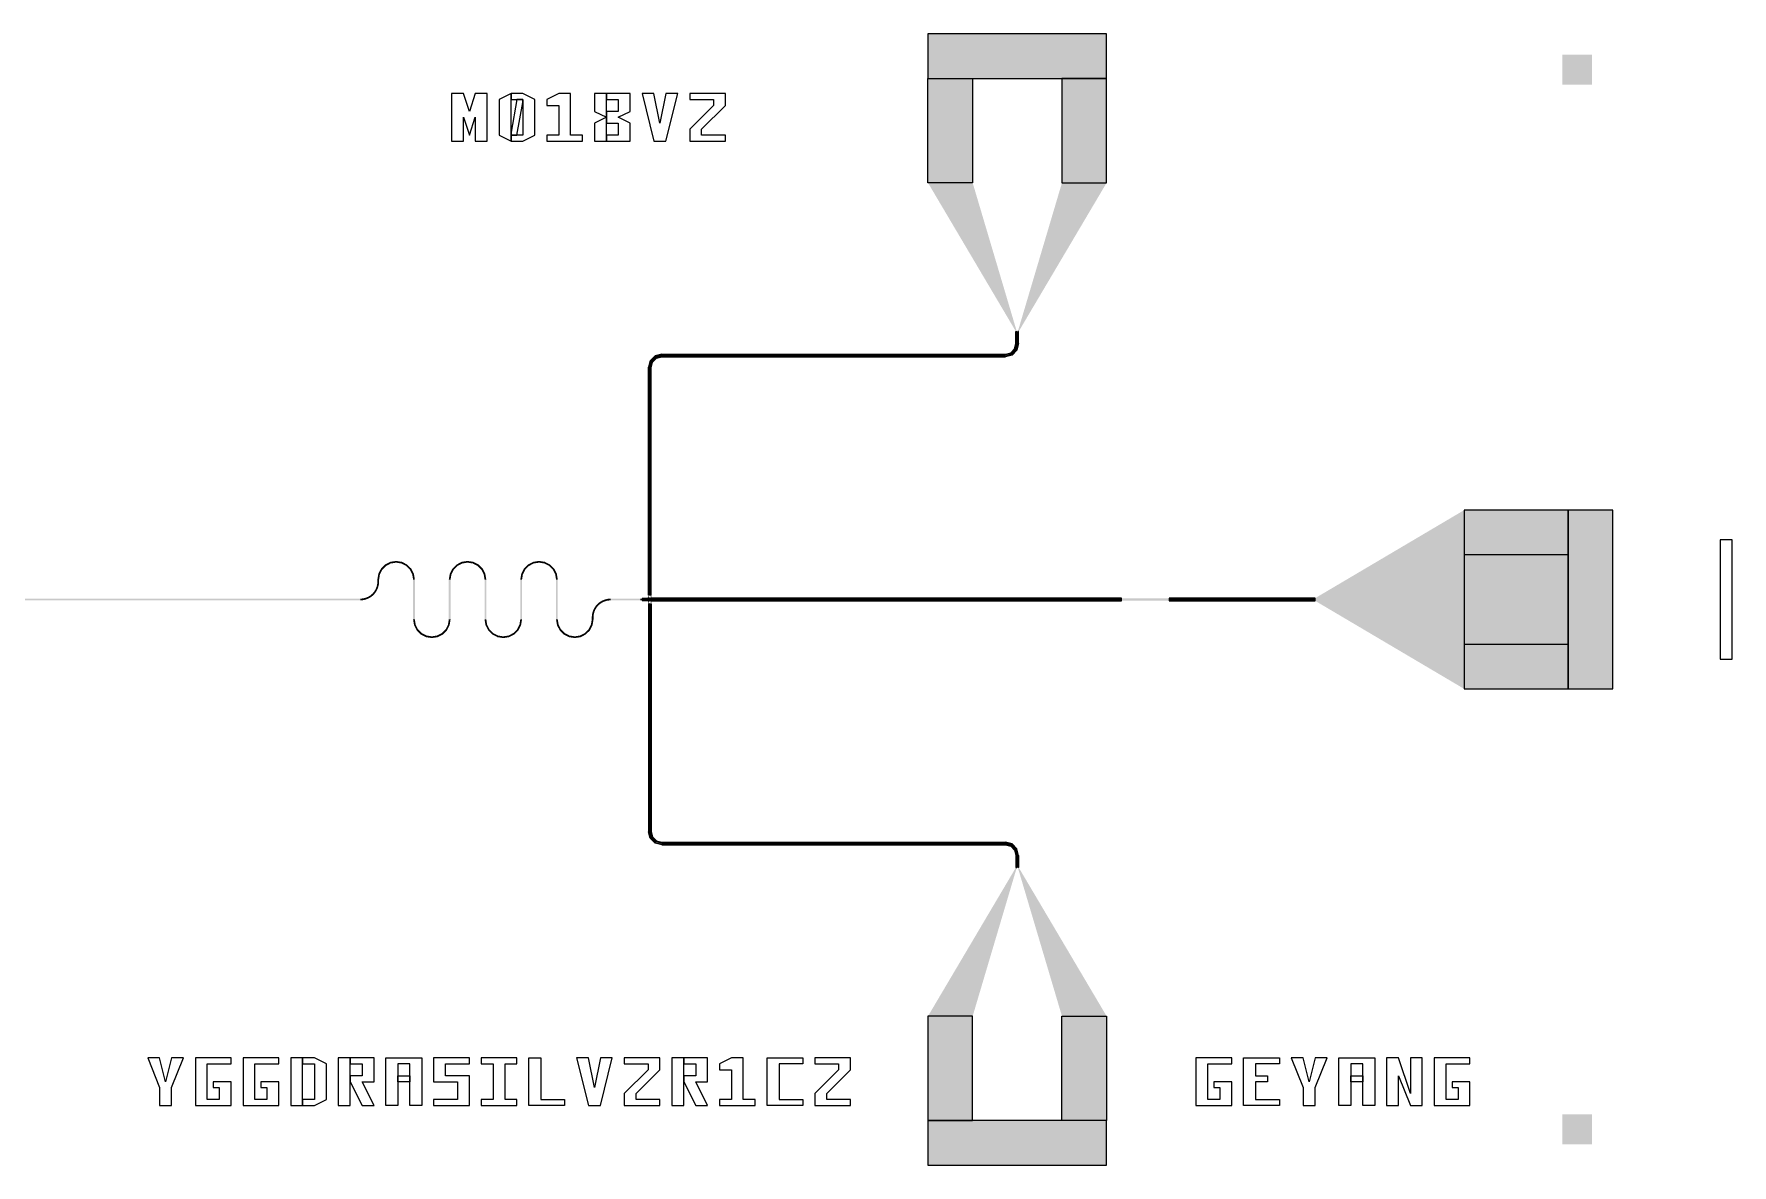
# Model space of a CAD drawing. Extents: x -200 to 7200, y -200 to 2100.
# Drawn here: x 4349 to 7200, y 0 to 1900 of the extents above; entities that cross this region are included whole.
import ezdxf

# ---------------------------------------------------------------- set-up
doc = ezdxf.new("R2010")
doc.units = 0
doc.layers.add('GAP', color=1, linetype='continuous')
doc.layers.add('PIN', color=3, linetype='continuous')

# ---------------------------------------------------------------- blocks, each defined once
blk = doc.blocks.new('YGGDRASILV2R1C2GAP')
for points in [[(6925, 1100), (6750, 1100), (6750, 800), (6925, 800), (6925, 1100)], [(7000, 1100), (6925, 1100), (6925, 800), (7000, 800), (7000, 1100)], [(5380, 951.5), (5370, 951.5), (5370, 948.5), (5380, 948.5), (5380, 951.5)], [(5385.5, 951.5), (5381, 951.5), (5381, 948.5), (5385.5, 948.5), (5385.5, 951.5)], [(6175, 952.2), (5386.5, 952.2), (5386.5, 947.8), (6175, 947.8), (6175, 952.2)], [(6500, 952.2), (6255, 952.2), (6255, 947.8), (6500, 947.8), (6500, 952.2)]]:
    blk.add_lwpolyline(points)
for points in [[(6750, 950), (6500, 950), (6750, 1100), (6500, 952.2)], [(6925, 1100), (6750, 1100), (6925, 800), (6750, 800)], [(7000, 1100), (6925, 1100), (7000, 800), (6925, 800)], [(4931.6, 1001.9), (4931.6, 1001.9), (4927.1, 993.1)], [(4933.9, 1000.1), (4931.6, 1001.9), (4929.9, 992.2), (4927.1, 993.1)], [(4933.9, 1000.1), (4933.9, 1000.1), (4929.9, 992.2)], [(4938.5, 1008.8), (4938.5, 1008.8), (4931.6, 1001.9)], [(4940.2, 1006.4), (4938.5, 1008.8), (4933.9, 1000.1), (4931.6, 1001.9)], [(4940.2, 1006.4), (4940.2, 1006.4), (4933.9, 1000.1)], [(4947.3, 1013.3), (4947.3, 1013.3), (4938.5, 1008.8)], [(4948.2, 1010.5), (4947.3, 1013.3), (4940.2, 1006.4), (4938.5, 1008.8)], [(4948.2, 1010.5), (4948.2, 1010.5), (4940.2, 1006.4)], [(4957, 1014.8), (4957, 1014.8), (4947.3, 1013.3)], [(4957, 1011.9), (4957, 1014.8), (4948.2, 1010.5), (4947.3, 1013.3)], [(4957, 1011.9), (4957, 1011.9), (4948.2, 1010.5)], [(4966.7, 1013.3), (4966.7, 1013.3), (4957, 1014.8)], [(4965.8, 1010.5), (4966.7, 1013.3), (4957, 1011.9), (4957, 1014.8)], [(4965.8, 1010.5), (4965.8, 1010.5), (4957, 1011.9)], [(4973.8, 1006.4), (4975.5, 1008.8), (4965.8, 1010.5), (4966.7, 1013.3)], [(4973.8, 1006.4), (4973.8, 1006.4), (4965.8, 1010.5)], [(4975.5, 1008.8), (4975.5, 1008.8), (4966.7, 1013.3)], [(4980.1, 1000.1), (4982.5, 1001.9), (4973.8, 1006.4), (4975.5, 1008.8)], [(4980.1, 1000.1), (4980.1, 1000.1), (4973.8, 1006.4)], [(4982.5, 1001.9), (4982.5, 1001.9), (4975.5, 1008.8)], [(4984.1, 992.2), (4986.9, 993.1), (4980.1, 1000.1), (4982.5, 1001.9)], [(4984.1, 992.2), (4984.1, 992.2), (4980.1, 1000.1)], [(4986.9, 993.1), (4986.9, 993.1), (4982.5, 1001.9)], [(5051.6, 1001.9), (5051.6, 1001.9), (5047.1, 993.1)], [(5053.9, 1000.1), (5051.6, 1001.9), (5049.9, 992.2), (5047.1, 993.1)], [(5053.9, 1000.1), (5053.9, 1000.1), (5049.9, 992.2)], [(5058.5, 1008.8), (5058.5, 1008.8), (5051.6, 1001.9)], [(5060.2, 1006.4), (5058.5, 1008.8), (5053.9, 1000.1), (5051.6, 1001.9)], [(5060.2, 1006.4), (5060.2, 1006.4), (5053.9, 1000.1)], [(5067.3, 1013.3), (5067.3, 1013.3), (5058.5, 1008.8)], [(5068.2, 1010.5), (5067.3, 1013.3), (5060.2, 1006.4), (5058.5, 1008.8)], [(5068.2, 1010.5), (5068.2, 1010.5), (5060.2, 1006.4)], [(5077, 1014.8), (5077, 1014.8), (5067.3, 1013.3)], [(5077, 1011.9), (5077, 1014.8), (5068.2, 1010.5), (5067.3, 1013.3)], [(5077, 1011.9), (5077, 1011.9), (5068.2, 1010.5)], [(5086.7, 1013.3), (5086.7, 1013.3), (5077, 1014.8)], [(5085.8, 1010.5), (5086.7, 1013.3), (5077, 1011.9), (5077, 1014.8)], [(5085.8, 1010.5), (5085.8, 1010.5), (5077, 1011.9)], [(5093.8, 1006.4), (5095.5, 1008.8), (5085.8, 1010.5), (5086.7, 1013.3)], [(5093.8, 1006.4), (5093.8, 1006.4), (5085.8, 1010.5)], [(5095.5, 1008.8), (5095.5, 1008.8), (5086.7, 1013.3)], [(5100.1, 1000.1), (5102.5, 1001.9), (5093.8, 1006.4), (5095.5, 1008.8)], [(5100.1, 1000.1), (5100.1, 1000.1), (5093.8, 1006.4)], [(5102.5, 1001.9), (5102.5, 1001.9), (5095.5, 1008.8)], [(5104.1, 992.2), (5106.9, 993.1), (5100.1, 1000.1), (5102.5, 1001.9)], [(5104.1, 992.2), (5104.1, 992.2), (5100.1, 1000.1)], [(5106.9, 993.1), (5106.9, 993.1), (5102.5, 1001.9)], [(5171.6, 1001.9), (5171.6, 1001.9), (5167.1, 993.1)], [(5173.9, 1000.1), (5171.6, 1001.9), (5169.9, 992.2), (5167.1, 993.1)], [(5173.9, 1000.1), (5173.9, 1000.1), (5169.9, 992.2)], [(5178.5, 1008.8), (5178.5, 1008.8), (5171.6, 1001.9)], [(5180.2, 1006.4), (5178.5, 1008.8), (5173.9, 1000.1), (5171.6, 1001.9)], [(5180.2, 1006.4), (5180.2, 1006.4), (5173.9, 1000.1)], [(5187.3, 1013.3), (5187.3, 1013.3), (5178.5, 1008.8)], [(5188.2, 1010.5), (5187.3, 1013.3), (5180.2, 1006.4), (5178.5, 1008.8)], [(5188.2, 1010.5), (5188.2, 1010.5), (5180.2, 1006.4)], [(5197, 1014.8), (5197, 1014.8), (5187.3, 1013.3)], [(5197, 1011.9), (5197, 1014.8), (5188.2, 1010.5), (5187.3, 1013.3)], [(5197, 1011.9), (5197, 1011.9), (5188.2, 1010.5)], [(5206.7, 1013.3), (5206.7, 1013.3), (5197, 1014.8)], [(5205.8, 1010.5), (5206.7, 1013.3), (5197, 1011.9), (5197, 1014.8)], [(5205.8, 1010.5), (5205.8, 1010.5), (5197, 1011.9)], [(5213.8, 1006.4), (5215.5, 1008.8), (5205.8, 1010.5), (5206.7, 1013.3)], [(5213.8, 1006.4), (5213.8, 1006.4), (5205.8, 1010.5)], [(5215.5, 1008.8), (5215.5, 1008.8), (5206.7, 1013.3)], [(5220.1, 1000.1), (5222.5, 1001.9), (5213.8, 1006.4), (5215.5, 1008.8)], [(5220.1, 1000.1), (5220.1, 1000.1), (5213.8, 1006.4)], [(5222.5, 1001.9), (5222.5, 1001.9), (5215.5, 1008.8)], [(5224.1, 992.2), (5226.9, 993.1), (5220.1, 1000.1), (5222.5, 1001.9)], [(5224.1, 992.2), (5224.1, 992.2), (5220.1, 1000.1)], [(5226.9, 993.1), (5226.9, 993.1), (5222.5, 1001.9)], [(4924.1, 971.2), (4924.1, 971.2), (4922.4, 967)], [(4924.1, 971.2), (4926.9, 970.3), (4922.4, 967), (4925, 965.7)], [(4925.2, 975.5), (4925.2, 975.5), (4924.1, 971.2)], [(4925.2, 975.5), (4928.1, 975.1), (4924.1, 971.2), (4926.9, 970.3)], [(4926.9, 970.3), (4926.9, 970.3), (4925, 965.7)], [(4925.5, 980), (4925.5, 980), (4925.2, 975.5)], [(4925.5, 980), (4928.5, 980), (4925.2, 975.5), (4928.1, 975.1)], [(4927.1, 993.1), (4927.1, 993.1), (4925.5, 983.4)], [(4929.9, 992.2), (4927.1, 993.1), (4928.5, 983.4), (4925.5, 983.4)], [(4925.5, 983.4), (4925.5, 980), (4928.5, 983.4), (4928.5, 980)], [(4928.1, 975.1), (4928.1, 975.1), (4926.9, 970.3)], [(4928.5, 980), (4928.5, 980), (4928.1, 975.1)], [(4929.9, 992.2), (4929.9, 992.2), (4928.5, 983.4)], [(4985.5, 983.4), (4988.5, 983.4), (4984.1, 992.2), (4986.9, 993.1)], [(4985.5, 983.4), (4985.5, 983.4), (4984.1, 992.2)], [(4988.5, 916.6), (4988.5, 983.4), (4985.5, 916.6), (4985.5, 983.4)], [(4988.5, 983.4), (4988.5, 983.4), (4986.9, 993.1)], [(5047.1, 993.1), (5047.1, 993.1), (5045.5, 983.4)], [(5049.9, 992.2), (5047.1, 993.1), (5048.5, 983.4), (5045.5, 983.4)], [(5045.5, 983.4), (5045.5, 916.6), (5048.5, 983.4), (5048.5, 916.6)], [(5049.9, 992.2), (5049.9, 992.2), (5048.5, 983.4)], [(5105.5, 983.4), (5108.5, 983.4), (5104.1, 992.2), (5106.9, 993.1)], [(5105.5, 983.4), (5105.5, 983.4), (5104.1, 992.2)], [(5108.5, 916.6), (5108.5, 983.4), (5105.5, 916.6), (5105.5, 983.4)], [(5108.5, 983.4), (5108.5, 983.4), (5106.9, 993.1)], [(5167.1, 993.1), (5167.1, 993.1), (5165.5, 983.4)], [(5169.9, 992.2), (5167.1, 993.1), (5168.5, 983.4), (5165.5, 983.4)], [(5165.5, 983.4), (5165.5, 916.6), (5168.5, 983.4), (5168.5, 916.6)], [(5169.9, 992.2), (5169.9, 992.2), (5168.5, 983.4)], [(5225.5, 983.4), (5228.5, 983.4), (5224.1, 992.2), (5226.9, 993.1)], [(5225.5, 983.4), (5225.5, 983.4), (5224.1, 992.2)], [(5228.5, 916.6), (5228.5, 983.4), (5225.5, 916.6), (5225.5, 983.4)], [(5228.5, 983.4), (5228.5, 983.4), (5226.9, 993.1)], [(4897, 951.5), (3203.5, 951.5), (4897, 948.5), (3203.5, 948.5)], [(4901.5, 951.8), (4901.5, 951.8), (4897, 951.5)], [(4901.5, 951.8), (4901.9, 948.9), (4897, 951.5), (4897, 948.5)], [(4901.9, 948.9), (4901.9, 948.9), (4897, 948.5)], [(4905.8, 952.9), (4905.8, 952.9), (4901.5, 951.8)], [(4905.8, 952.9), (4906.7, 950.1), (4901.5, 951.8), (4901.9, 948.9)], [(4906.7, 950.1), (4906.7, 950.1), (4901.9, 948.9)], [(4910, 954.6), (4910, 954.6), (4905.8, 952.9)], [(4910, 954.6), (4911.3, 952), (4905.8, 952.9), (4906.7, 950.1)], [(4911.3, 952), (4911.3, 952), (4906.7, 950.1)], [(4913.8, 956.9), (4913.8, 956.9), (4910, 954.6)], [(4913.8, 956.9), (4915.5, 954.5), (4910, 954.6), (4911.3, 952)], [(4915.5, 954.5), (4915.5, 954.5), (4911.3, 952)], [(4917.2, 959.8), (4917.2, 959.8), (4913.8, 956.9)], [(4917.2, 959.8), (4919.3, 957.7), (4913.8, 956.9), (4915.5, 954.5)], [(4919.3, 957.7), (4919.3, 957.7), (4915.5, 954.5)], [(4920.1, 963.2), (4920.1, 963.2), (4917.2, 959.8)], [(4920.1, 963.2), (4922.5, 961.5), (4917.2, 959.8), (4919.3, 957.7)], [(4922.5, 961.5), (4922.5, 961.5), (4919.3, 957.7)], [(4922.4, 967), (4922.4, 967), (4920.1, 963.2)], [(4922.4, 967), (4925, 965.7), (4920.1, 963.2), (4922.5, 961.5)], [(4925, 965.7), (4925, 965.7), (4922.5, 961.5)], [(5294.8, 942.3), (5294.8, 942.3), (5291.6, 938.5)], [(5296.8, 940.2), (5294.8, 942.3), (5293.9, 936.8), (5291.6, 938.5)], [(5298.5, 945.5), (5298.5, 945.5), (5294.8, 942.3)], [(5300.2, 943.1), (5298.5, 945.5), (5296.8, 940.2), (5294.8, 942.3)], [(5300.2, 943.1), (5300.2, 943.1), (5296.8, 940.2)], [(5302.7, 948), (5302.7, 948), (5298.5, 945.5)], [(5304.1, 945.4), (5302.7, 948), (5300.2, 943.1), (5298.5, 945.5)], [(5304.1, 945.4), (5304.1, 945.4), (5300.2, 943.1)], [(5307.3, 949.9), (5307.3, 949.9), (5302.7, 948)], [(5308.2, 947.1), (5307.3, 949.9), (5304.1, 945.4), (5302.7, 948)], [(5308.2, 947.1), (5308.2, 947.1), (5304.1, 945.4)], [(5312.1, 951.1), (5312.1, 951.1), (5307.3, 949.9)], [(5312.5, 948.2), (5312.1, 951.1), (5308.2, 947.1), (5307.3, 949.9)], [(5312.5, 948.2), (5312.5, 948.2), (5308.2, 947.1)], [(5317, 951.5), (5317, 951.5), (5312.1, 951.1)], [(5317, 948.5), (5317, 951.5), (5312.5, 948.2), (5312.1, 951.1)], [(5317, 948.5), (5317, 948.5), (5312.5, 948.2)], [(5367, 951.5), (5317, 951.5), (5367, 948.5), (5317, 948.5)], [(5370, 950), (5367, 950), (5370, 951.5), (5367, 951.5)], [(5370, 950), (5367, 950), (5370, 948.5), (5367, 948.5)], [(5380, 951.5), (5370, 951.5), (5380, 948.5), (5370, 948.5)], [(5381, 950), (5380, 950), (5381, 951.5), (5380, 951.5)], [(5381, 950), (5380, 950), (5381, 948.5), (5380, 948.5)], [(5385.5, 951.5), (5381, 951.5), (5385.5, 948.5), (5381, 948.5)], [(5386.5, 950), (5385.5, 950), (5386.5, 952.2), (5385.5, 951.5)], [(5386.5, 950), (5385.5, 950), (5386.5, 947.8), (5385.5, 948.5)], [(6175, 952.2), (5386.5, 952.2), (6175, 947.8), (5386.5, 947.8)], [(6255, 950), (6175, 950), (6255, 952.2), (6175, 952.2)], [(6255, 950), (6175, 950), (6255, 947.8), (6175, 947.8)], [(6500, 952.2), (6255, 952.2), (6500, 947.8), (6255, 947.8)], [(6750, 950), (6500, 950), (6750, 800), (6500, 947.8)], [(4987.1, 906.9), (4987.1, 906.9), (4985.5, 916.6)], [(4989.9, 907.8), (4987.1, 906.9), (4988.5, 916.6), (4985.5, 916.6)], [(4989.9, 907.8), (4989.9, 907.8), (4988.5, 916.6)], [(5045.5, 916.6), (5045.5, 916.6), (5044.1, 907.8)], [(5045.5, 916.6), (5048.5, 916.6), (5044.1, 907.8), (5046.9, 906.9)], [(5048.5, 916.6), (5048.5, 916.6), (5046.9, 906.9)], [(5107.1, 906.9), (5107.1, 906.9), (5105.5, 916.6)], [(5109.9, 907.8), (5107.1, 906.9), (5108.5, 916.6), (5105.5, 916.6)], [(5109.9, 907.8), (5109.9, 907.8), (5108.5, 916.6)], [(5165.5, 916.6), (5165.5, 916.6), (5164.1, 907.8)], [(5165.5, 916.6), (5168.5, 916.6), (5164.1, 907.8), (5166.9, 906.9)], [(5168.5, 916.6), (5168.5, 916.6), (5166.9, 906.9)], [(5227.1, 906.9), (5227.1, 906.9), (5225.5, 916.6)], [(5229.9, 907.8), (5227.1, 906.9), (5228.5, 916.6), (5225.5, 916.6)], [(5229.9, 907.8), (5229.9, 907.8), (5228.5, 916.6)], [(5285.5, 916.6), (5285.5, 916.6), (5284.1, 907.8)], [(5285.5, 916.6), (5288.5, 916.6), (5284.1, 907.8), (5286.9, 906.9)], [(5285.9, 924.9), (5285.9, 924.9), (5285.5, 920)], [(5288.8, 924.5), (5285.9, 924.9), (5288.5, 920), (5285.5, 920)], [(5285.5, 920), (5285.5, 916.6), (5288.5, 920), (5288.5, 916.6)], [(5287.1, 929.7), (5287.1, 929.7), (5285.9, 924.9)], [(5289.9, 928.8), (5287.1, 929.7), (5288.8, 924.5), (5285.9, 924.9)], [(5288.5, 916.6), (5288.5, 916.6), (5286.9, 906.9)], [(5289, 934.3), (5289, 934.3), (5287.1, 929.7)], [(5291.6, 933), (5289, 934.3), (5289.9, 928.8), (5287.1, 929.7)], [(5288.8, 924.5), (5288.8, 924.5), (5288.5, 920)], [(5289.9, 928.8), (5289.9, 928.8), (5288.8, 924.5)], [(5291.6, 938.5), (5291.6, 938.5), (5289, 934.3)], [(5293.9, 936.8), (5291.6, 938.5), (5291.6, 933), (5289, 934.3)], [(5291.6, 933), (5291.6, 933), (5289.9, 928.8)], [(5293.9, 936.8), (5293.9, 936.8), (5291.6, 933)], [(5296.8, 940.2), (5296.8, 940.2), (5293.9, 936.8)], [(4993.9, 899.9), (4991.6, 898.1), (4989.9, 907.8), (4987.1, 906.9)], [(4991.6, 898.1), (4991.6, 898.1), (4987.1, 906.9)], [(4993.9, 899.9), (4993.9, 899.9), (4989.9, 907.8)], [(5000.2, 893.6), (4998.5, 891.2), (4993.9, 899.9), (4991.6, 898.1)], [(4998.5, 891.2), (4998.5, 891.2), (4991.6, 898.1)], [(5000.2, 893.6), (5000.2, 893.6), (4993.9, 899.9)], [(5008.2, 889.5), (5007.3, 886.7), (5000.2, 893.6), (4998.5, 891.2)], [(5007.3, 886.7), (5007.3, 886.7), (4998.5, 891.2)], [(5008.2, 889.5), (5008.2, 889.5), (5000.2, 893.6)], [(5017, 888.1), (5017, 885.2), (5008.2, 889.5), (5007.3, 886.7)], [(5017, 885.2), (5017, 885.2), (5007.3, 886.7)], [(5017, 888.1), (5017, 888.1), (5008.2, 889.5)], [(5025.8, 889.5), (5025.8, 889.5), (5017, 888.1)], [(5025.8, 889.5), (5026.7, 886.7), (5017, 888.1), (5017, 885.2)], [(5026.7, 886.7), (5026.7, 886.7), (5017, 885.2)], [(5033.8, 893.6), (5033.8, 893.6), (5025.8, 889.5)], [(5033.8, 893.6), (5035.5, 891.2), (5025.8, 889.5), (5026.7, 886.7)], [(5035.5, 891.2), (5035.5, 891.2), (5026.7, 886.7)], [(5040.1, 899.9), (5040.1, 899.9), (5033.8, 893.6)], [(5040.1, 899.9), (5042.5, 898.1), (5033.8, 893.6), (5035.5, 891.2)], [(5042.5, 898.1), (5042.5, 898.1), (5035.5, 891.2)], [(5044.1, 907.8), (5044.1, 907.8), (5040.1, 899.9)], [(5044.1, 907.8), (5046.9, 906.9), (5040.1, 899.9), (5042.5, 898.1)], [(5046.9, 906.9), (5046.9, 906.9), (5042.5, 898.1)], [(5113.9, 899.9), (5111.6, 898.1), (5109.9, 907.8), (5107.1, 906.9)], [(5111.6, 898.1), (5111.6, 898.1), (5107.1, 906.9)], [(5113.9, 899.9), (5113.9, 899.9), (5109.9, 907.8)], [(5120.2, 893.6), (5118.5, 891.2), (5113.9, 899.9), (5111.6, 898.1)], [(5118.5, 891.2), (5118.5, 891.2), (5111.6, 898.1)], [(5120.2, 893.6), (5120.2, 893.6), (5113.9, 899.9)], [(5128.2, 889.5), (5127.3, 886.7), (5120.2, 893.6), (5118.5, 891.2)], [(5127.3, 886.7), (5127.3, 886.7), (5118.5, 891.2)], [(5128.2, 889.5), (5128.2, 889.5), (5120.2, 893.6)], [(5137, 888.1), (5137, 885.2), (5128.2, 889.5), (5127.3, 886.7)], [(5137, 885.2), (5137, 885.2), (5127.3, 886.7)], [(5137, 888.1), (5137, 888.1), (5128.2, 889.5)], [(5145.8, 889.5), (5145.8, 889.5), (5137, 888.1)], [(5145.8, 889.5), (5146.7, 886.7), (5137, 888.1), (5137, 885.2)], [(5146.7, 886.7), (5146.7, 886.7), (5137, 885.2)], [(5153.8, 893.6), (5153.8, 893.6), (5145.8, 889.5)], [(5153.8, 893.6), (5155.5, 891.2), (5145.8, 889.5), (5146.7, 886.7)], [(5155.5, 891.2), (5155.5, 891.2), (5146.7, 886.7)], [(5160.1, 899.9), (5160.1, 899.9), (5153.8, 893.6)], [(5160.1, 899.9), (5162.5, 898.1), (5153.8, 893.6), (5155.5, 891.2)], [(5162.5, 898.1), (5162.5, 898.1), (5155.5, 891.2)], [(5164.1, 907.8), (5164.1, 907.8), (5160.1, 899.9)], [(5164.1, 907.8), (5166.9, 906.9), (5160.1, 899.9), (5162.5, 898.1)], [(5166.9, 906.9), (5166.9, 906.9), (5162.5, 898.1)], [(5233.9, 899.9), (5231.6, 898.1), (5229.9, 907.8), (5227.1, 906.9)], [(5231.6, 898.1), (5231.6, 898.1), (5227.1, 906.9)], [(5233.9, 899.9), (5233.9, 899.9), (5229.9, 907.8)], [(5240.2, 893.6), (5238.5, 891.2), (5233.9, 899.9), (5231.6, 898.1)], [(5238.5, 891.2), (5238.5, 891.2), (5231.6, 898.1)], [(5240.2, 893.6), (5240.2, 893.6), (5233.9, 899.9)], [(5248.2, 889.5), (5247.3, 886.7), (5240.2, 893.6), (5238.5, 891.2)], [(5247.3, 886.7), (5247.3, 886.7), (5238.5, 891.2)], [(5248.2, 889.5), (5248.2, 889.5), (5240.2, 893.6)], [(5257, 888.1), (5257, 885.2), (5248.2, 889.5), (5247.3, 886.7)], [(5257, 885.2), (5257, 885.2), (5247.3, 886.7)], [(5257, 888.1), (5257, 888.1), (5248.2, 889.5)], [(5265.8, 889.5), (5265.8, 889.5), (5257, 888.1)], [(5265.8, 889.5), (5266.7, 886.7), (5257, 888.1), (5257, 885.2)], [(5266.7, 886.7), (5266.7, 886.7), (5257, 885.2)], [(5273.8, 893.6), (5273.8, 893.6), (5265.8, 889.5)], [(5273.8, 893.6), (5275.5, 891.2), (5265.8, 889.5), (5266.7, 886.7)], [(5275.5, 891.2), (5275.5, 891.2), (5266.7, 886.7)], [(5280.1, 899.9), (5280.1, 899.9), (5273.8, 893.6)], [(5280.1, 899.9), (5282.5, 898.1), (5273.8, 893.6), (5275.5, 891.2)], [(5282.5, 898.1), (5282.5, 898.1), (5275.5, 891.2)], [(5284.1, 907.8), (5284.1, 907.8), (5280.1, 899.9)], [(5284.1, 907.8), (5286.9, 906.9), (5280.1, 899.9), (5282.5, 898.1)], [(5286.9, 906.9), (5286.9, 906.9), (5282.5, 898.1)]]:
    blk.add_solid(points)
at = {"layer": 'gap'}
for points in [[(5050, 1720), (5070, 1720), (5070, 1760), (5080, 1730), (5090, 1760), (5090, 1720), (5110, 1720), (5110, 1800), (5090, 1800), (5080, 1770), (5070, 1800), (5050, 1800), (5050, 1720), (5050, 1720)], [(5130, 1730), (5150, 1720), (5150, 1800), (5130, 1790), (5130, 1730)], [(5150, 1720), (5170, 1720), (5190, 1730), (5190, 1790), (5170, 1800), (5150, 1800), (5150, 1790), (5170, 1790), (5170, 1730), (5150, 1730), (5150, 1720)], [(5210, 1720), (5270, 1720), (5270, 1730), (5250, 1730), (5250, 1800), (5230, 1800), (5210, 1790), (5210, 1780), (5230, 1780), (5230, 1730), (5210, 1730), (5210, 1720), (5210, 1720)], [(5290, 1720), (5310, 1720), (5310, 1800), (5290, 1800), (5290, 1770), (5310, 1760), (5290, 1750), (5290, 1720)], [(5310, 1720), (5350, 1720), (5350, 1750), (5330, 1760), (5350, 1770), (5350, 1800), (5310, 1800), (5310, 1790), (5330, 1790), (5330, 1770), (5310, 1770), (5310, 1750), (5330, 1750), (5330, 1730), (5310, 1730), (5310, 1720)], [(5390, 1720), (5410, 1720), (5430, 1800), (5410, 1800), (5400, 1750), (5390, 1800), (5370, 1800), (5390, 1720), (5390, 1720)], [(5450, 1720), (5510, 1720), (5510, 1730), (5470, 1730), (5470, 1740), (5510, 1780), (5510, 1800), (5450, 1800), (5450, 1790), (5490, 1790), (5490, 1780), (5450, 1740), (5450, 1720), (5450, 1720)], [(5150, 1730), (5160, 1730), (5170, 1785), (5170, 1790), (5160, 1790), (5150, 1735), (5150, 1730)], [(4560, 100), (4580, 100), (4580, 130), (4600, 180), (4580, 180), (4570, 140), (4560, 180), (4540, 180), (4560, 130), (4560, 100), (4560, 100)], [(4620, 100), (4680, 100), (4680, 140), (4650, 140), (4650, 130), (4660, 130), (4660, 110), (4640, 110), (4640, 170), (4680, 170), (4680, 180), (4620, 180), (4620, 100), (4620, 100)], [(4700, 100), (4760, 100), (4760, 140), (4730, 140), (4730, 130), (4740, 130), (4740, 110), (4720, 110), (4720, 170), (4760, 170), (4760, 180), (4700, 180), (4700, 100), (4700, 100)], [(4780, 100), (4800, 100), (4800, 180), (4780, 180), (4780, 100)], [(4800, 100), (4820, 100), (4840, 110), (4840, 170), (4820, 180), (4800, 180), (4800, 170), (4820, 170), (4820, 110), (4800, 110), (4800, 100)], [(4860, 100), (4880, 100), (4880, 180), (4860, 180), (4860, 100)], [(4880, 140), (4900, 100), (4920, 100), (4900, 140), (4920, 140), (4920, 180), (4880, 180), (4880, 170), (4900, 170), (4900, 150), (4880, 150), (4880, 140)], [(4940, 100), (4940, 180), (5000, 180), (5000, 100), (4980, 100), (4980, 170), (4960, 170), (4960, 100), (4940, 100)], [(5020, 100), (5080, 100), (5080, 150), (5040, 150), (5040, 170), (5080, 170), (5080, 180), (5020, 180), (5020, 140), (5060, 140), (5060, 110), (5020, 110), (5020, 100), (5020, 100)], [(5100, 100), (5160, 100), (5160, 110), (5140, 110), (5140, 170), (5160, 170), (5160, 180), (5100, 180), (5100, 170), (5120, 170), (5120, 110), (5100, 110), (5100, 100), (5100, 100)], [(5180, 100), (5180, 180), (5200, 180), (5200, 110), (5240, 110), (5240, 100), (5180, 100), (5180, 100)], [(5280, 100), (5300, 100), (5320, 180), (5300, 180), (5290, 130), (5280, 180), (5260, 180), (5280, 100), (5280, 100)], [(5340, 100), (5400, 100), (5400, 110), (5360, 110), (5360, 120), (5400, 160), (5400, 180), (5340, 180), (5340, 170), (5380, 170), (5380, 160), (5340, 120), (5340, 100), (5340, 100)], [(5420, 100), (5440, 100), (5440, 180), (5420, 180), (5420, 100)], [(5440, 140), (5460, 100), (5480, 100), (5460, 140), (5480, 140), (5480, 180), (5440, 180), (5440, 170), (5460, 170), (5460, 150), (5440, 150), (5440, 140)], [(5500, 100), (5560, 100), (5560, 110), (5540, 110), (5540, 180), (5520, 180), (5500, 170), (5500, 160), (5520, 160), (5520, 110), (5500, 110), (5500, 100), (5500, 100)], [(5580, 100), (5580, 180), (5640, 180), (5640, 170), (5600, 170), (5600, 110), (5640, 110), (5640, 100), (5580, 100), (5580, 100)], [(5660, 100), (5720, 100), (5720, 110), (5680, 110), (5680, 120), (5720, 160), (5720, 180), (5660, 180), (5660, 170), (5700, 170), (5700, 160), (5660, 120), (5660, 100), (5660, 100)], [(6300, 100), (6360, 100), (6360, 140), (6330, 140), (6330, 130), (6340, 130), (6340, 110), (6320, 110), (6320, 170), (6360, 170), (6360, 180), (6300, 180), (6300, 100), (6300, 100)], [(6380, 100), (6380, 180), (6440, 180), (6440, 170), (6400, 170), (6400, 150), (6420, 150), (6420, 140), (6400, 140), (6400, 110), (6440, 110), (6440, 100), (6380, 100), (6380, 100)], [(6480, 100), (6500, 100), (6500, 130), (6520, 180), (6500, 180), (6490, 140), (6480, 180), (6460, 180), (6480, 130), (6480, 100), (6480, 100)], [(6540, 100), (6540, 180), (6600, 180), (6600, 100), (6580, 100), (6580, 170), (6560, 170), (6560, 100), (6540, 100)], [(6620, 100), (6640, 100), (6640, 150), (6660, 100), (6680, 100), (6680, 180), (6660, 180), (6660, 120), (6640, 180), (6620, 180), (6620, 100), (6620, 100)], [(6700, 100), (6760, 100), (6760, 140), (6730, 140), (6730, 130), (6740, 130), (6740, 110), (6720, 110), (6720, 170), (6760, 170), (6760, 180), (6700, 180), (6700, 100), (6700, 100)], [(4960, 140), (4960, 150), (4980, 150), (4980, 140), (4960, 140)], [(6560, 140), (6560, 150), (6580, 150), (6580, 140), (6560, 140)]]:
    blk.add_lwpolyline(points, dxfattribs=at)
blk = doc.blocks.new('YGGDRASILV2R1C2PIN')
for points in [[(6925, 1025), (6750, 1025), (6750, 875), (6925, 875), (6925, 1025)], [(5380, 950.8), (5370, 950.8), (5370, 949.2), (5380, 949.2), (5380, 950.8)], [(5385.5, 950.8), (5381, 950.8), (5381, 949.2), (5385.5, 949.2), (5385.5, 950.8)], [(6175, 950.8), (5386.5, 950.8), (5386.5, 949.2), (6175, 949.2), (6175, 950.8)], [(6500, 950.8), (6255, 950.8), (6255, 949.2), (6500, 949.2), (6500, 950.8)]]:
    blk.add_lwpolyline(points)
for points in [[(4932.5, 1001.1), (4932, 1001.6), (4928.2, 992.7), (4927.6, 992.9)], [(4933.5, 1000.4), (4932.9, 1000.8), (4929.4, 992.3), (4928.7, 992.5)], [(4939.2, 1007.8), (4938.8, 1008.4), (4932.5, 1001.1), (4932, 1001.6)], [(4939.9, 1006.8), (4939.5, 1007.4), (4933.5, 1000.4), (4932.9, 1000.8)], [(4947.7, 1012.1), (4947.4, 1012.8), (4939.2, 1007.8), (4938.8, 1008.4)], [(4948, 1011), (4947.8, 1011.6), (4939.9, 1006.8), (4939.5, 1007.4)], [(4957, 1013.6), (4957, 1014.3), (4947.7, 1012.1), (4947.4, 1012.8)], [(4957, 1012.4), (4957, 1013.1), (4948, 1011), (4947.8, 1011.6)], [(4966.4, 1012.1), (4966.6, 1012.8), (4957, 1013.6), (4957, 1014.3)], [(4966, 1011), (4966.2, 1011.6), (4957, 1012.4), (4957, 1013.1)], [(4974.1, 1006.8), (4974.5, 1007.4), (4966, 1011), (4966.2, 1011.6)], [(4974.8, 1007.8), (4975.2, 1008.4), (4966.4, 1012.1), (4966.6, 1012.8)], [(4980.5, 1000.4), (4981.1, 1000.8), (4974.1, 1006.8), (4974.5, 1007.4)], [(4981.5, 1001.1), (4982.1, 1001.6), (4974.8, 1007.8), (4975.2, 1008.4)], [(4984.6, 992.3), (4985.3, 992.5), (4980.5, 1000.4), (4981.1, 1000.8)], [(4985.8, 992.7), (4986.5, 992.9), (4981.5, 1001.1), (4982.1, 1001.6)], [(5052.5, 1001.1), (5052, 1001.6), (5048.2, 992.7), (5047.6, 992.9)], [(5053.5, 1000.4), (5052.9, 1000.8), (5049.4, 992.3), (5048.7, 992.5)], [(5059.2, 1007.8), (5058.8, 1008.4), (5052.5, 1001.1), (5052, 1001.6)], [(5059.9, 1006.8), (5059.5, 1007.4), (5053.5, 1000.4), (5052.9, 1000.8)], [(5067.7, 1012.1), (5067.4, 1012.8), (5059.2, 1007.8), (5058.8, 1008.4)], [(5068, 1011), (5067.8, 1011.6), (5059.9, 1006.8), (5059.5, 1007.4)], [(5077, 1013.6), (5077, 1014.3), (5067.7, 1012.1), (5067.4, 1012.8)], [(5077, 1012.4), (5077, 1013.1), (5068, 1011), (5067.8, 1011.6)], [(5086.4, 1012.1), (5086.6, 1012.8), (5077, 1013.6), (5077, 1014.3)], [(5086, 1011), (5086.2, 1011.6), (5077, 1012.4), (5077, 1013.1)], [(5094.1, 1006.8), (5094.5, 1007.4), (5086, 1011), (5086.2, 1011.6)], [(5094.8, 1007.8), (5095.2, 1008.4), (5086.4, 1012.1), (5086.6, 1012.8)], [(5100.5, 1000.4), (5101.1, 1000.8), (5094.1, 1006.8), (5094.5, 1007.4)], [(5101.5, 1001.1), (5102.1, 1001.6), (5094.8, 1007.8), (5095.2, 1008.4)], [(5104.6, 992.3), (5105.3, 992.5), (5100.5, 1000.4), (5101.1, 1000.8)], [(5105.8, 992.7), (5106.5, 992.9), (5101.5, 1001.1), (5102.1, 1001.6)], [(5172.5, 1001.1), (5172, 1001.6), (5168.2, 992.7), (5167.6, 992.9)], [(5173.5, 1000.4), (5172.9, 1000.8), (5169.4, 992.3), (5168.7, 992.5)], [(5179.2, 1007.8), (5178.8, 1008.4), (5172.5, 1001.1), (5172, 1001.6)], [(5179.9, 1006.8), (5179.5, 1007.4), (5173.5, 1000.4), (5172.9, 1000.8)], [(5187.7, 1012.1), (5187.4, 1012.8), (5179.2, 1007.8), (5178.8, 1008.4)], [(5188, 1011), (5187.8, 1011.6), (5179.9, 1006.8), (5179.5, 1007.4)], [(5197, 1013.6), (5197, 1014.3), (5187.7, 1012.1), (5187.4, 1012.8)], [(5197, 1012.4), (5197, 1013.1), (5188, 1011), (5187.8, 1011.6)], [(5206.4, 1012.1), (5206.6, 1012.8), (5197, 1013.6), (5197, 1014.3)], [(5206, 1011), (5206.2, 1011.6), (5197, 1012.4), (5197, 1013.1)], [(5214.1, 1006.8), (5214.5, 1007.4), (5206, 1011), (5206.2, 1011.6)], [(5214.8, 1007.8), (5215.2, 1008.4), (5206.4, 1012.1), (5206.6, 1012.8)], [(5220.5, 1000.4), (5221.1, 1000.8), (5214.1, 1006.8), (5214.5, 1007.4)], [(5221.5, 1001.1), (5222.1, 1001.6), (5214.8, 1007.8), (5215.2, 1008.4)], [(5224.6, 992.3), (5225.3, 992.5), (5220.5, 1000.4), (5221.1, 1000.8)], [(5225.8, 992.7), (5226.5, 992.9), (5221.5, 1001.1), (5222.1, 1001.6)], [(6750, 950), (6500, 950), (6750, 1025), (6500, 950.8)], [(6925, 1025), (6750, 1025), (6925, 875), (6750, 875)], [(4924.6, 971), (4925.3, 970.8), (4922.9, 966.8), (4923.5, 966.5)], [(4925.8, 970.7), (4926.5, 970.4), (4924, 966.3), (4924.6, 965.9)], [(4925.7, 975.5), (4926.4, 975.3), (4924.6, 971), (4925.3, 970.8)], [(4926, 980), (4926.8, 980), (4925.7, 975.5), (4926.4, 975.3)], [(4926.9, 975.3), (4927.6, 975.2), (4925.8, 970.7), (4926.5, 970.4)], [(4928.2, 992.7), (4927.6, 992.9), (4926.8, 983.4), (4926, 983.4)], [(4926.8, 983.4), (4926.8, 980), (4926, 983.4), (4926, 980)], [(4927.3, 980), (4928, 980), (4926.9, 975.3), (4927.6, 975.2)], [(4929.4, 992.3), (4928.7, 992.5), (4928, 983.4), (4927.3, 983.4)], [(4927.3, 983.4), (4927.3, 980), (4928, 983.4), (4928, 980)], [(4986, 983.4), (4986.8, 983.4), (4984.6, 992.3), (4985.3, 992.5)], [(4987.3, 983.4), (4988, 983.4), (4985.8, 992.7), (4986.5, 992.9)], [(4986.8, 916.6), (4986.8, 983.4), (4986, 916.6), (4986, 983.4)], [(4987.3, 916.6), (4987.3, 983.4), (4988, 916.6), (4988, 983.4)], [(5048.2, 992.7), (5047.6, 992.9), (5046.8, 983.4), (5046, 983.4)], [(5046.8, 983.4), (5046.8, 916.6), (5046, 983.4), (5046, 916.6)], [(5049.4, 992.3), (5048.7, 992.5), (5048, 983.4), (5047.3, 983.4)], [(5047.3, 983.4), (5047.3, 916.6), (5048, 983.4), (5048, 916.6)], [(5106, 983.4), (5106.8, 983.4), (5104.6, 992.3), (5105.3, 992.5)], [(5107.3, 983.4), (5108, 983.4), (5105.8, 992.7), (5106.5, 992.9)], [(5106.8, 916.6), (5106.8, 983.4), (5106, 916.6), (5106, 983.4)], [(5107.3, 916.6), (5107.3, 983.4), (5108, 916.6), (5108, 983.4)], [(5168.2, 992.7), (5167.6, 992.9), (5166.8, 983.4), (5166, 983.4)], [(5166.8, 983.4), (5166.8, 916.6), (5166, 983.4), (5166, 916.6)], [(5169.4, 992.3), (5168.7, 992.5), (5168, 983.4), (5167.3, 983.4)], [(5167.3, 983.4), (5167.3, 916.6), (5168, 983.4), (5168, 916.6)], [(5226, 983.4), (5226.8, 983.4), (5224.6, 992.3), (5225.3, 992.5)], [(5227.3, 983.4), (5228, 983.4), (5225.8, 992.7), (5226.5, 992.9)], [(5226.8, 916.6), (5226.8, 983.4), (5226, 916.6), (5226, 983.4)], [(5227.3, 916.6), (5227.3, 983.4), (5228, 916.6), (5228, 983.4)], [(4897, 950.2), (3203.5, 950.2), (4897, 951), (3203.5, 951)], [(4897, 949.7), (3203.5, 949.7), (4897, 949), (3203.5, 949)], [(4901.6, 951.3), (4901.7, 950.6), (4897, 951), (4897, 950.2)], [(4901.7, 950.1), (4901.9, 949.4), (4897, 949.7), (4897, 949)], [(4906, 952.4), (4906.2, 951.7), (4901.6, 951.3), (4901.7, 950.6)], [(4906.4, 951.2), (4906.6, 950.5), (4901.7, 950.1), (4901.9, 949.4)], [(4910.2, 954.1), (4910.5, 953.5), (4906, 952.4), (4906.2, 951.7)], [(4910.7, 953), (4911.1, 952.4), (4906.4, 951.2), (4906.6, 950.5)], [(4914.1, 956.5), (4914.5, 955.9), (4910.2, 954.1), (4910.5, 953.5)], [(4914.8, 955.5), (4915.2, 954.9), (4910.7, 953), (4911.1, 952.4)], [(4917.5, 959.5), (4918, 959), (4914.1, 956.5), (4914.5, 955.9)], [(4918.4, 958.6), (4918.9, 958.1), (4914.8, 955.5), (4915.2, 954.9)], [(4920.5, 962.9), (4921.1, 962.5), (4917.5, 959.5), (4918, 959)], [(4921.5, 962.2), (4922.1, 961.8), (4918.4, 958.6), (4918.9, 958.1)], [(4922.9, 966.8), (4923.5, 966.5), (4920.5, 962.9), (4921.1, 962.5)], [(4924, 966.3), (4924.6, 965.9), (4921.5, 962.2), (4922.1, 961.8)], [(5295.6, 941.4), (5295.1, 941.9), (5292.5, 937.8), (5292, 938.2)], [(5296.5, 940.5), (5296, 941), (5293.5, 937.1), (5292.9, 937.5)], [(5299.2, 944.5), (5298.8, 945.1), (5295.6, 941.4), (5295.1, 941.9)], [(5299.9, 943.5), (5299.5, 944.1), (5296.5, 940.5), (5296, 941)], [(5303.3, 947), (5302.9, 947.6), (5299.2, 944.5), (5298.8, 945.1)], [(5303.8, 945.9), (5303.5, 946.5), (5299.9, 943.5), (5299.5, 944.1)], [(5307.7, 948.8), (5307.4, 949.5), (5303.3, 947), (5302.9, 947.6)], [(5308, 947.6), (5307.8, 948.3), (5303.8, 945.9), (5303.5, 946.5)], [(5312.3, 949.9), (5312.2, 950.6), (5307.7, 948.8), (5307.4, 949.5)], [(5312.5, 948.7), (5312.4, 949.4), (5308, 947.6), (5307.8, 948.3)], [(5317, 950.2), (5317, 951), (5312.3, 949.9), (5312.2, 950.6)], [(5317, 949), (5317, 949.7), (5312.5, 948.7), (5312.4, 949.4)], [(5367, 950.2), (5317, 950.2), (5367, 951), (5317, 951)], [(5367, 949.7), (5317, 949.7), (5367, 949), (5317, 949)], [(5370, 950), (5367, 950), (5370, 950.8), (5367, 951)], [(5370, 950), (5367, 950), (5370, 949.2), (5367, 949)], [(5380, 950.8), (5370, 950.8), (5380, 949.2), (5370, 949.2)], [(5381, 950), (5380, 950), (5381, 950.8), (5380, 950.8)], [(5381, 950), (5380, 950), (5381, 949.2), (5380, 949.2)], [(5385.5, 950.8), (5381, 950.8), (5385.5, 949.2), (5381, 949.2)], [(5386.5, 950), (5385.5, 950), (5386.5, 950.8), (5385.5, 950.8)], [(5386.5, 950), (5385.5, 950), (5386.5, 949.2), (5385.5, 949.2)], [(6175, 950.8), (5386.5, 950.8), (6175, 949.2), (5386.5, 949.2)], [(6255, 950), (6175, 950), (6255, 950.8), (6175, 950.8)], [(6255, 950), (6175, 950), (6255, 949.2), (6175, 949.2)], [(6500, 950.8), (6255, 950.8), (6500, 949.2), (6255, 949.2)], [(6750, 950), (6500, 950), (6750, 875), (6500, 949.2)], [(4988.2, 907.3), (4987.6, 907.1), (4986.8, 916.6), (4986, 916.6)], [(4989.4, 907.7), (4988.7, 907.5), (4988, 916.6), (4987.3, 916.6)], [(5046, 916.6), (5046.8, 916.6), (5044.6, 907.7), (5045.3, 907.5)], [(5047.3, 916.6), (5048, 916.6), (5045.8, 907.3), (5046.5, 907.1)], [(5108.2, 907.3), (5107.6, 907.1), (5106.8, 916.6), (5106, 916.6)], [(5109.4, 907.7), (5108.7, 907.5), (5108, 916.6), (5107.3, 916.6)], [(5166, 916.6), (5166.8, 916.6), (5164.6, 907.7), (5165.3, 907.5)], [(5167.3, 916.6), (5168, 916.6), (5165.8, 907.3), (5166.5, 907.1)], [(5228.2, 907.3), (5227.6, 907.1), (5226.8, 916.6), (5226, 916.6)], [(5229.4, 907.7), (5228.7, 907.5), (5228, 916.6), (5227.3, 916.6)], [(5286, 916.6), (5286.8, 916.6), (5284.6, 907.7), (5285.3, 907.5)], [(5287.3, 916.6), (5288, 916.6), (5285.8, 907.3), (5286.5, 907.1)], [(5287.1, 924.7), (5286.4, 924.8), (5286.8, 920), (5286, 920)], [(5286.8, 920), (5286.8, 916.6), (5286, 920), (5286, 916.6)], [(5288.2, 929.3), (5287.6, 929.6), (5287.1, 924.7), (5286.4, 924.8)], [(5288.3, 924.5), (5287.6, 924.7), (5288, 920), (5287.3, 920)], [(5287.3, 920), (5287.3, 916.6), (5288, 920), (5288, 916.6)], [(5290.1, 933.7), (5289.4, 934.1), (5288.2, 929.3), (5287.6, 929.6)], [(5289.4, 929), (5288.7, 929.2), (5288.3, 924.5), (5287.6, 924.7)], [(5291.1, 933.2), (5290.5, 933.5), (5289.4, 929), (5288.7, 929.2)], [(5292.5, 937.8), (5292, 938.2), (5290.1, 933.7), (5289.4, 934.1)], [(5293.5, 937.1), (5292.9, 937.5), (5291.1, 933.2), (5290.5, 933.5)], [(4992.5, 898.9), (4992, 898.4), (4988.2, 907.3), (4987.6, 907.1)], [(4993.5, 899.6), (4992.9, 899.2), (4989.4, 907.7), (4988.7, 907.5)], [(4999.2, 892.2), (4998.8, 891.6), (4992.5, 898.9), (4992, 898.4)], [(4999.9, 893.2), (4999.5, 892.6), (4993.5, 899.6), (4992.9, 899.2)], [(5007.7, 887.9), (5007.4, 887.2), (4999.2, 892.2), (4998.8, 891.6)], [(5008, 889), (5007.8, 888.4), (4999.9, 893.2), (4999.5, 892.6)], [(5017, 886.4), (5017, 885.7), (5007.7, 887.9), (5007.4, 887.2)], [(5017, 887.6), (5017, 886.9), (5008, 889), (5007.8, 888.4)], [(5026, 889), (5026.2, 888.4), (5017, 887.6), (5017, 886.9)], [(5026.4, 887.9), (5026.6, 887.2), (5017, 886.4), (5017, 885.7)], [(5034.1, 893.2), (5034.5, 892.6), (5026, 889), (5026.2, 888.4)], [(5034.8, 892.2), (5035.2, 891.6), (5026.4, 887.9), (5026.6, 887.2)], [(5040.5, 899.6), (5041.1, 899.2), (5034.1, 893.2), (5034.5, 892.6)], [(5041.5, 898.9), (5042.1, 898.4), (5034.8, 892.2), (5035.2, 891.6)], [(5044.6, 907.7), (5045.3, 907.5), (5040.5, 899.6), (5041.1, 899.2)], [(5045.8, 907.3), (5046.5, 907.1), (5041.5, 898.9), (5042.1, 898.4)], [(5112.5, 898.9), (5112, 898.4), (5108.2, 907.3), (5107.6, 907.1)], [(5113.5, 899.6), (5112.9, 899.2), (5109.4, 907.7), (5108.7, 907.5)], [(5119.2, 892.2), (5118.8, 891.6), (5112.5, 898.9), (5112, 898.4)], [(5119.9, 893.2), (5119.5, 892.6), (5113.5, 899.6), (5112.9, 899.2)], [(5127.7, 887.9), (5127.4, 887.2), (5119.2, 892.2), (5118.8, 891.6)], [(5128, 889), (5127.8, 888.4), (5119.9, 893.2), (5119.5, 892.6)], [(5137, 886.4), (5137, 885.7), (5127.7, 887.9), (5127.4, 887.2)], [(5137, 887.6), (5137, 886.9), (5128, 889), (5127.8, 888.4)], [(5146, 889), (5146.2, 888.4), (5137, 887.6), (5137, 886.9)], [(5146.4, 887.9), (5146.6, 887.2), (5137, 886.4), (5137, 885.7)], [(5154.1, 893.2), (5154.5, 892.6), (5146, 889), (5146.2, 888.4)], [(5154.8, 892.2), (5155.2, 891.6), (5146.4, 887.9), (5146.6, 887.2)], [(5160.5, 899.6), (5161.1, 899.2), (5154.1, 893.2), (5154.5, 892.6)], [(5161.5, 898.9), (5162.1, 898.4), (5154.8, 892.2), (5155.2, 891.6)], [(5164.6, 907.7), (5165.3, 907.5), (5160.5, 899.6), (5161.1, 899.2)], [(5165.8, 907.3), (5166.5, 907.1), (5161.5, 898.9), (5162.1, 898.4)], [(5232.5, 898.9), (5232, 898.4), (5228.2, 907.3), (5227.6, 907.1)], [(5233.5, 899.6), (5232.9, 899.2), (5229.4, 907.7), (5228.7, 907.5)], [(5239.2, 892.2), (5238.8, 891.6), (5232.5, 898.9), (5232, 898.4)], [(5239.9, 893.2), (5239.5, 892.6), (5233.5, 899.6), (5232.9, 899.2)], [(5247.7, 887.9), (5247.4, 887.2), (5239.2, 892.2), (5238.8, 891.6)], [(5248, 889), (5247.8, 888.4), (5239.9, 893.2), (5239.5, 892.6)], [(5257, 886.4), (5257, 885.7), (5247.7, 887.9), (5247.4, 887.2)], [(5257, 887.6), (5257, 886.9), (5248, 889), (5247.8, 888.4)], [(5266, 889), (5266.2, 888.4), (5257, 887.6), (5257, 886.9)], [(5266.4, 887.9), (5266.6, 887.2), (5257, 886.4), (5257, 885.7)], [(5274.1, 893.2), (5274.5, 892.6), (5266, 889), (5266.2, 888.4)], [(5274.8, 892.2), (5275.2, 891.6), (5266.4, 887.9), (5266.6, 887.2)], [(5280.5, 899.6), (5281.1, 899.2), (5274.1, 893.2), (5274.5, 892.6)], [(5281.5, 898.9), (5282.1, 898.4), (5274.8, 892.2), (5275.2, 891.6)], [(5284.6, 907.7), (5285.3, 907.5), (5280.5, 899.6), (5281.1, 899.2)], [(5285.8, 907.3), (5286.5, 907.1), (5281.5, 898.9), (5282.1, 898.4)]]:
    blk.add_solid(points)
blk = doc.blocks.new('YGGDRASILV2R1C2')
for points in [[(5850, 1900), (5850, 1825), (6150, 1825), (6150, 1900), (5850, 1900)], [(5925, 1825), (5925, 1650), (5850, 1650), (5850, 1825), (5925, 1825)], [(6075, 1825), (6075, 1650), (6150, 1650), (6150, 1825), (6075, 1825)], [(5999.2, 1400), (5999.2, 1380), (5997.8, 1380), (5997.8, 1400), (5999.2, 1400)], [(6000.8, 1400), (6000.8, 1380), (6002.2, 1380), (6002.2, 1400), (6000.8, 1400)], [(6002.2, 1380), (5999.3, 1368.9), (5991.1, 1360.7), (5980, 1357.8), (5980, 1359.2), (5990.4, 1362), (5998, 1369.6), (6000.8, 1380), (6002.2, 1380)], [(5999.2, 1380), (5996.7, 1370.4), (5989.6, 1363.3), (5980, 1360.8), (5980, 1362.2), (5988.9, 1364.6), (5995.4, 1371.1), (5997.8, 1380), (5999.2, 1380)], [(5403.1, 1362.2), (5392, 1359.3), (5383.8, 1351.1), (5380.9, 1340), (5382.4, 1340), (5385.1, 1350.4), (5392.7, 1358), (5403.1, 1360.8), (5403.1, 1362.2)], [(5382.4, 1340), (5382.4, 957.5), (5380.9, 957.5), (5380.9, 1340), (5382.4, 1340)], [(5403.1, 1359.2), (5393.5, 1356.7), (5386.4, 1349.6), (5383.9, 1340), (5385.4, 1340), (5387.7, 1348.9), (5394.2, 1355.4), (5403.1, 1357.8), (5403.1, 1359.2)], [(5383.9, 1340), (5383.9, 957.5), (5385.4, 957.5), (5385.4, 1340), (5383.9, 1340)], [(5980, 1360.8), (5403.1, 1360.8), (5403.1, 1362.2), (5980, 1362.2), (5980, 1360.8)], [(5980, 1359.2), (5403.1, 1359.2), (5403.1, 1357.8), (5980, 1357.8), (5980, 1359.2)], [(5381.1, 953.5), (5381.1, 951.5), (5380.7, 951.5), (5380.7, 953.5), (5381.1, 953.5)], [(5381.1, 946.5), (5381.1, 948.5), (5380.7, 948.5), (5380.7, 946.5), (5381.1, 946.5)], [(5382.4, 560), (5382.4, 942.5), (5380.9, 942.5), (5380.9, 560), (5382.4, 560)], [(5383.9, 560), (5383.9, 942.5), (5385.4, 942.5), (5385.4, 560), (5383.9, 560)], [(5385.1, 953.5), (5385.1, 951.5), (5385.5, 951.5), (5385.5, 953.5), (5385.1, 953.5)], [(5385.1, 946.5), (5385.1, 948.5), (5385.5, 948.5), (5385.5, 946.5), (5385.1, 946.5)], [(5403.1, 537.8), (5392, 540.7), (5383.8, 548.9), (5380.9, 560), (5382.4, 560), (5385.1, 549.6), (5392.7, 542), (5403.1, 539.2), (5403.1, 537.8)], [(5403.1, 540.8), (5393.5, 543.3), (5386.4, 550.4), (5383.9, 560), (5385.4, 560), (5387.7, 551.1), (5394.2, 544.6), (5403.1, 542.2), (5403.1, 540.8)], [(5980, 540.8), (5403.1, 540.8), (5403.1, 542.2), (5980, 542.2), (5980, 540.8)], [(6002.2, 520), (5999.3, 531.1), (5991.1, 539.3), (5980, 542.2), (5980, 540.8), (5990.4, 538), (5998, 530.4), (6000.8, 520), (6002.2, 520)], [(5980, 539.2), (5403.1, 539.2), (5403.1, 537.8), (5980, 537.8), (5980, 539.2)], [(5999.2, 520), (5996.7, 529.6), (5989.6, 536.7), (5980, 539.2), (5980, 537.8), (5988.9, 535.4), (5995.4, 528.9), (5997.8, 520), (5999.2, 520)], [(5999.2, 500), (5999.2, 520), (5997.8, 520), (5997.8, 500), (5999.2, 500)], [(6000.8, 500), (6000.8, 520), (6002.2, 520), (6002.2, 500), (6000.8, 500)], [(5925, 75), (5925, 250), (5850, 250), (5850, 75), (5925, 75)], [(6075, 75), (6075, 250), (6150, 250), (6150, 75), (6075, 75)], [(6150, 0), (6150, 75), (5850, 75), (5850, 0), (6150, 0)]]:
    blk.add_lwpolyline(points)
for points in [[(5850, 1900), (5850, 1825), (6150, 1900), (6150, 1825)], [(5925, 1825), (5925, 1650), (5850, 1825), (5850, 1650)], [(6075, 1825), (6075, 1650), (6150, 1825), (6150, 1650)], [(5925, 1650), (5999.2, 1400), (5850, 1650), (5997.8, 1400)], [(6075, 1650), (6000.8, 1400), (6150, 1650), (6002.2, 1400)], [(5999.2, 1400), (5999.2, 1380), (5997.8, 1400), (5997.8, 1380)], [(6000.8, 1400), (6000.8, 1380), (6002.2, 1400), (6002.2, 1380)], [(5995.4, 1371.1), (5996.7, 1370.4), (5988.9, 1364.6), (5989.6, 1363.3)], [(5998, 1369.6), (5999.3, 1368.9), (5990.4, 1362), (5991.1, 1360.7)], [(5997.8, 1380), (5999.2, 1380), (5995.4, 1371.1), (5996.7, 1370.4)], [(6000.8, 1380), (6002.2, 1380), (5998, 1369.6), (5999.3, 1368.9)], [(5385.1, 1350.4), (5383.8, 1351.1), (5382.4, 1340), (5380.9, 1340)], [(5382.4, 1340), (5382.4, 957.5), (5380.9, 1340), (5380.9, 957.5)], [(5392.7, 1358), (5392, 1359.3), (5385.1, 1350.4), (5383.8, 1351.1)], [(5387.7, 1348.9), (5386.4, 1349.6), (5385.4, 1340), (5383.9, 1340)], [(5383.9, 1340), (5383.9, 957.5), (5385.4, 1340), (5385.4, 957.5)], [(5394.2, 1355.4), (5393.5, 1356.7), (5387.7, 1348.9), (5386.4, 1349.6)], [(5403.1, 1360.8), (5403.1, 1362.2), (5392.7, 1358), (5392, 1359.3)], [(5403.1, 1357.8), (5403.1, 1359.2), (5394.2, 1355.4), (5393.5, 1356.7)], [(5980, 1360.8), (5403.1, 1360.8), (5980, 1362.2), (5403.1, 1362.2)], [(5980, 1359.2), (5403.1, 1359.2), (5980, 1357.8), (5403.1, 1357.8)], [(5988.9, 1364.6), (5989.6, 1363.3), (5980, 1362.2), (5980, 1360.8)], [(5990.4, 1362), (5991.1, 1360.7), (5980, 1359.2), (5980, 1357.8)], [(5382.4, 957.5), (5381.1, 953.5), (5380.9, 957.5), (5380.7, 953.5)], [(5381.1, 953.5), (5381.1, 951.5), (5380.7, 953.5), (5380.7, 951.5)], [(5381.1, 946.5), (5381.1, 948.5), (5380.7, 946.5), (5380.7, 948.5)], [(5382.4, 942.5), (5381.1, 946.5), (5380.9, 942.5), (5380.7, 946.5)], [(5382.4, 560), (5382.4, 942.5), (5380.9, 560), (5380.9, 942.5)], [(5383.9, 957.5), (5385.1, 953.5), (5385.4, 957.5), (5385.5, 953.5)], [(5383.9, 942.5), (5385.1, 946.5), (5385.4, 942.5), (5385.5, 946.5)], [(5383.9, 560), (5383.9, 942.5), (5385.4, 560), (5385.4, 942.5)], [(5385.1, 953.5), (5385.1, 951.5), (5385.5, 953.5), (5385.5, 951.5)], [(5385.1, 946.5), (5385.1, 948.5), (5385.5, 946.5), (5385.5, 948.5)], [(5385.1, 549.6), (5383.8, 548.9), (5382.4, 560), (5380.9, 560)], [(5392.7, 542), (5392, 540.7), (5385.1, 549.6), (5383.8, 548.9)], [(5387.7, 551.1), (5386.4, 550.4), (5385.4, 560), (5383.9, 560)], [(5394.2, 544.6), (5393.5, 543.3), (5387.7, 551.1), (5386.4, 550.4)], [(5403.1, 539.2), (5403.1, 537.8), (5392.7, 542), (5392, 540.7)], [(5403.1, 542.2), (5403.1, 540.8), (5394.2, 544.6), (5393.5, 543.3)], [(5980, 540.8), (5403.1, 540.8), (5980, 542.2), (5403.1, 542.2)], [(5990.4, 538), (5991.1, 539.3), (5980, 540.8), (5980, 542.2)], [(5980, 539.2), (5403.1, 539.2), (5980, 537.8), (5403.1, 537.8)], [(5988.9, 535.4), (5989.6, 536.7), (5980, 537.8), (5980, 539.2)], [(5995.4, 528.9), (5996.7, 529.6), (5988.9, 535.4), (5989.6, 536.7)], [(5998, 530.4), (5999.3, 531.1), (5990.4, 538), (5991.1, 539.3)], [(5997.8, 520), (5999.2, 520), (5995.4, 528.9), (5996.7, 529.6)], [(5999.2, 500), (5999.2, 520), (5997.8, 500), (5997.8, 520)], [(6000.8, 520), (6002.2, 520), (5998, 530.4), (5999.3, 531.1)], [(6000.8, 500), (6000.8, 520), (6002.2, 500), (6002.2, 520)], [(5925, 250), (5999.2, 500), (5850, 250), (5997.8, 500)], [(6075, 250), (6000.8, 500), (6150, 250), (6002.2, 500)], [(5925, 75), (5925, 250), (5850, 75), (5850, 250)], [(6075, 75), (6075, 250), (6150, 75), (6150, 250)], [(6150, 0), (6150, 75), (5850, 0), (5850, 75)]]:
    blk.add_solid(points)
at = {"layer": 'gap'}
blk.add_lwpolyline([(7200, 850), (7200, 1050), (7180, 1050), (7180, 850), (7200, 850)], dxfattribs=at)
for points in [[(6965, 1865), (6965, 1840), (6915, 1865), (6915, 1840)], [(6965, 1865), (6940, 1865), (6965, 1815), (6940, 1815)], [(6965, 1815), (6940, 1815), (6965, 1865), (6940, 1865)], [(6915, 1815), (6915, 1840), (6965, 1815), (6965, 1840)], [(6915, 85), (6940, 85), (6915, 35), (6940, 35)], [(6965, 35), (6965, 60), (6915, 35), (6915, 60)], [(6915, 35), (6915, 60), (6965, 35), (6965, 60)], [(6965, 35), (6940, 35), (6965, 85), (6940, 85)]]:
    blk.add_solid(points, dxfattribs=at)

msp = doc.modelspace()

# ---------------------------------------------------------------- block references
msp.add_blockref('YGGDRASILV2R1C2', (0, 0))
at = {"layer": 'gap'}
msp.add_blockref('YGGDRASILV2R1C2GAP', (0, 0), dxfattribs=at)
at = {"layer": 'pin'}
msp.add_blockref('YGGDRASILV2R1C2PIN', (0, 0), dxfattribs=at)

doc.saveas('drawing.dxf')
